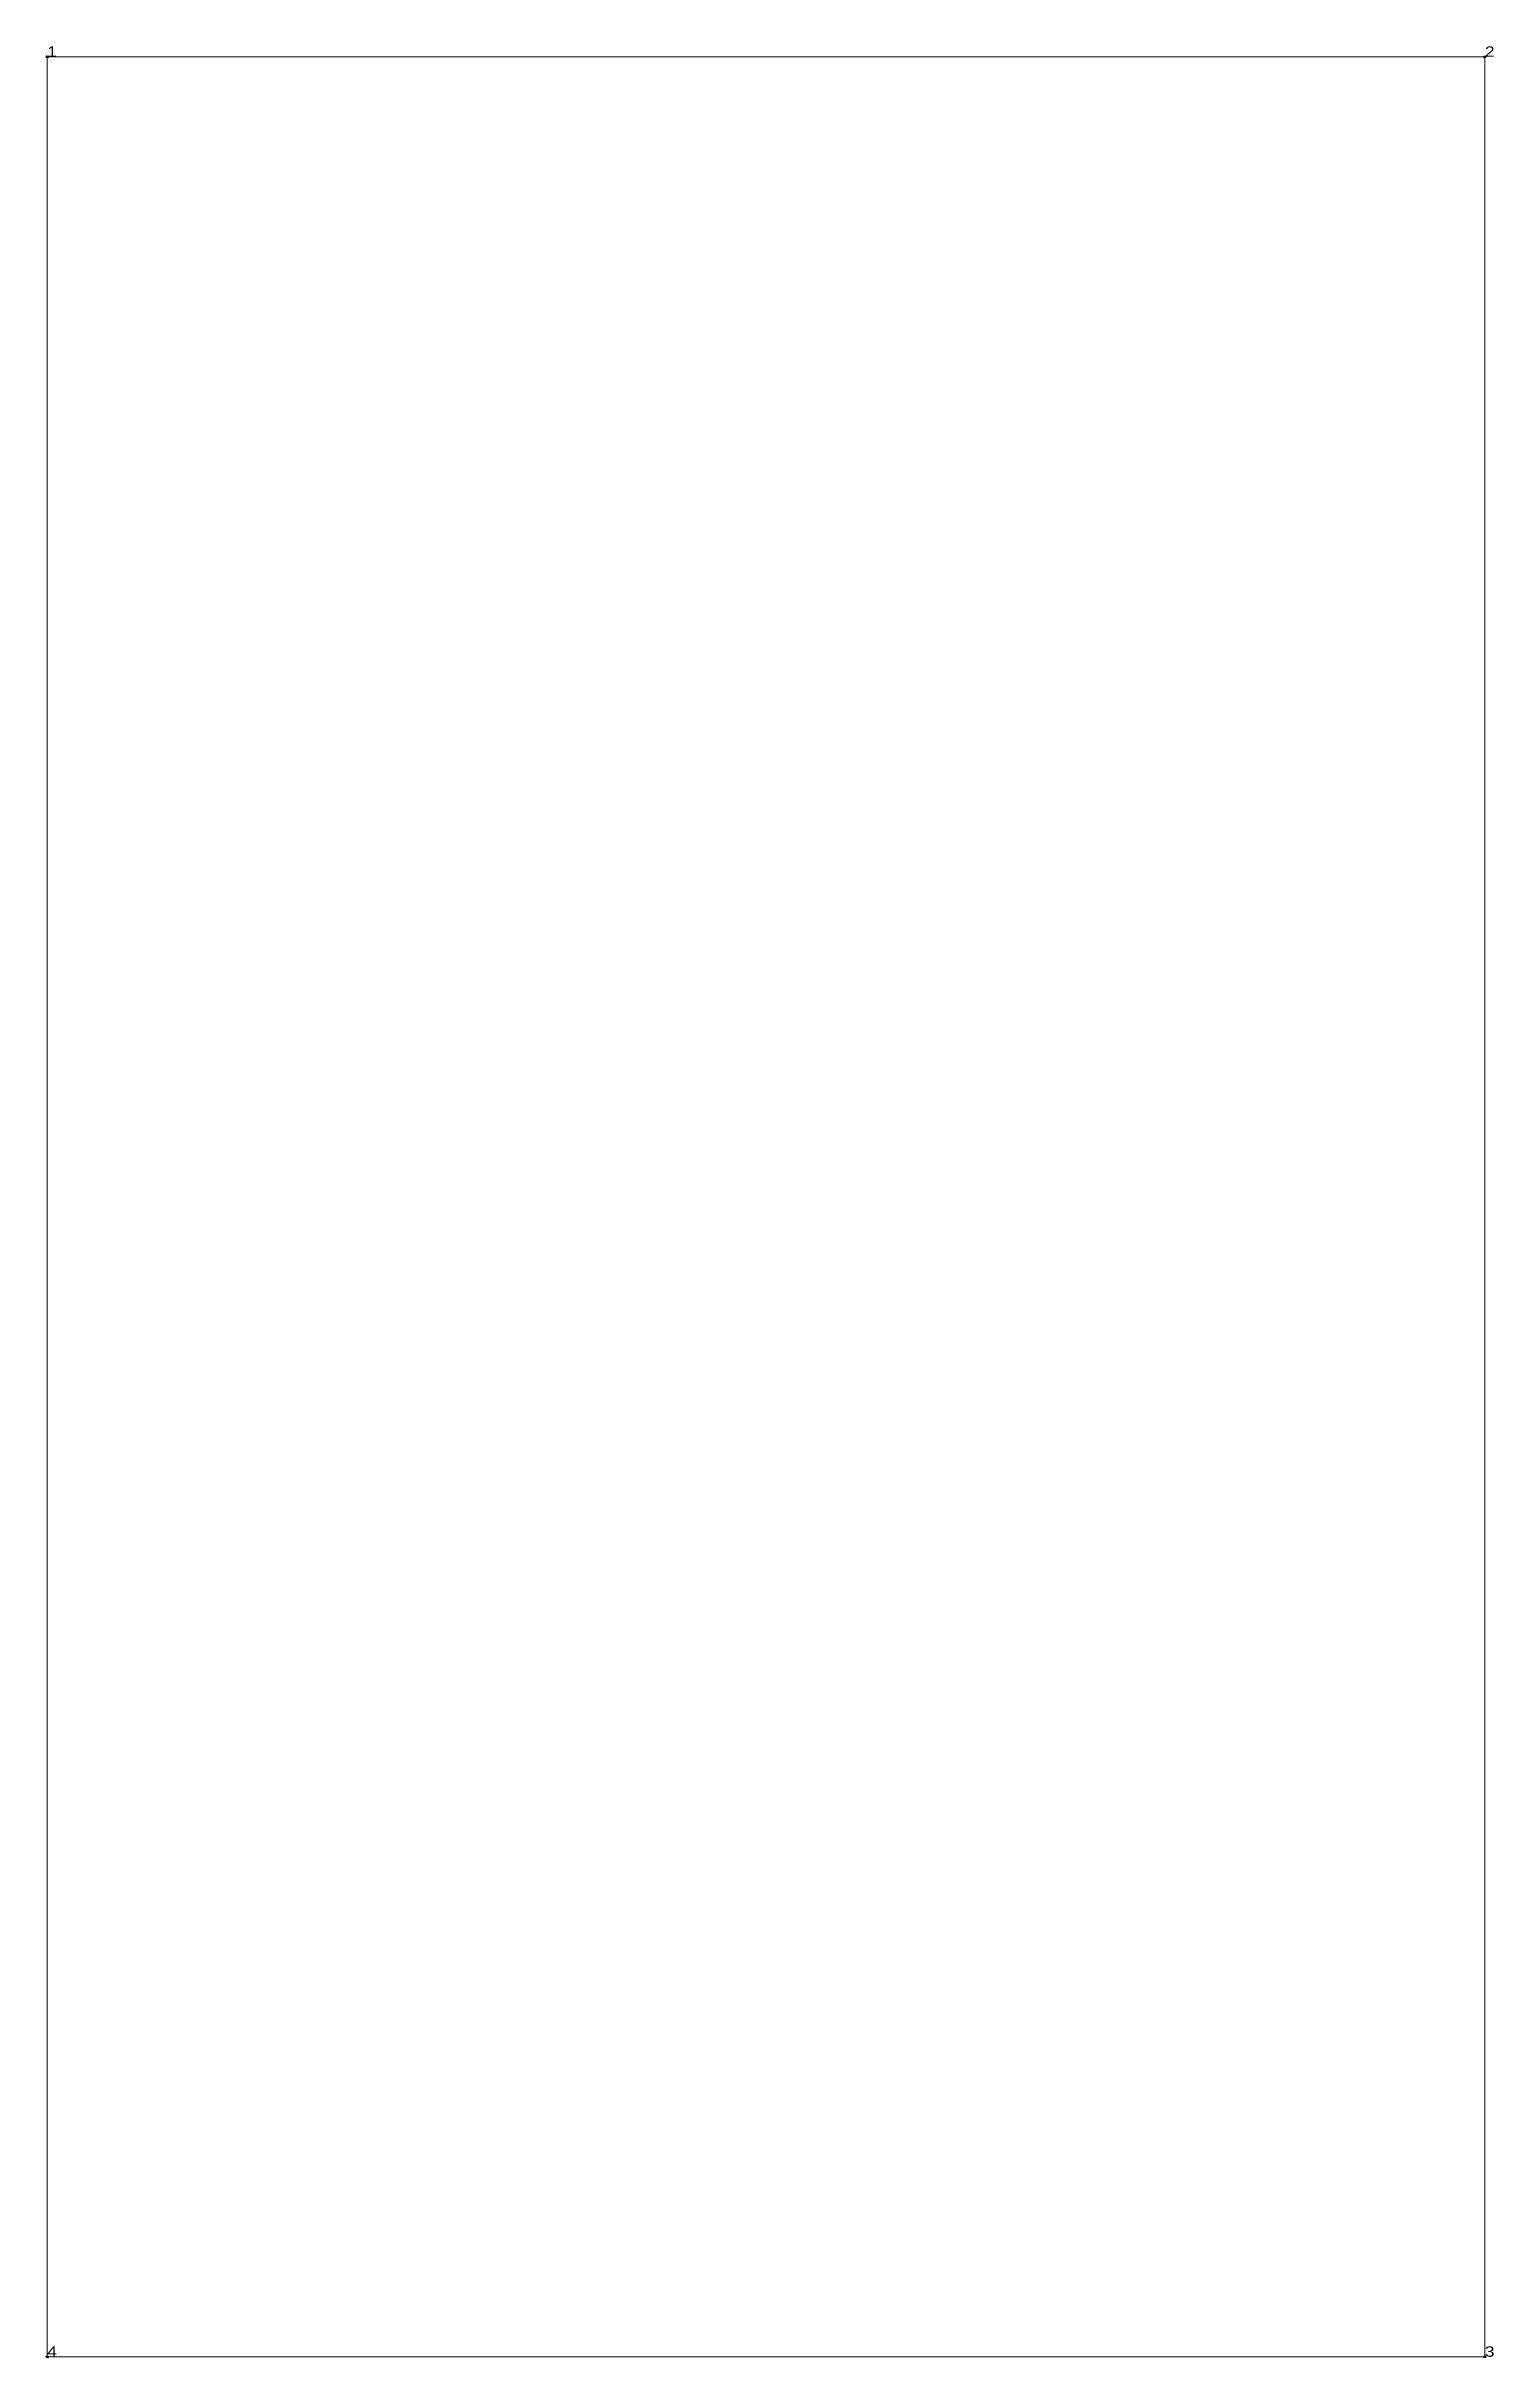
# Model space of a CAD drawing. Header units: metres. Extents: x 546100 to 549131, y 1841295 to 1856652.
# Drawn here: x 546099.8 to 546351.5, y 1855599.8 to 1856001.8 of the extents above.
import ezdxf

# ---------------------------------------------------------------- set-up
doc = ezdxf.new("R2010")
doc.units = ezdxf.units.M
doc.header["$LTSCALE"] = 0.72
doc.header["$PDMODE"] = 32
doc.header["$PDSIZE"] = 0.36
doc.layers.add('10', color=7, linetype='Continuous', lineweight=13)
doc.layers.add('12', color=7, linetype='Continuous')
doc.layers.add('7', color=7, linetype='Continuous')

msp = doc.modelspace()

# ---------------------------------------------------------------- linework, layer by layer
at = {"layer": '10'}
msp.add_lwpolyline([(546350, 1856000), (546350, 1855600), (546100, 1855600), (546100, 1856000)], close=True, dxfattribs=at)
at = {"layer": '7'}
for p in [(546100, 1856000), (546350, 1856000), (546100, 1855600), (546350, 1855600)]:
    msp.add_point(p, dxfattribs=at)

# ---------------------------------------------------------------- texts
at = {"layer": '12', "width": 1.25}
for s, p in [('1', (546100, 1856000)), ('2', (546350, 1856000)), ('4', (546100, 1855600)), ('3', (546350, 1855600))]:
    msp.add_text(s, height=1.8, dxfattribs=at).set_placement(p)

doc.saveas('drawing.dxf')
